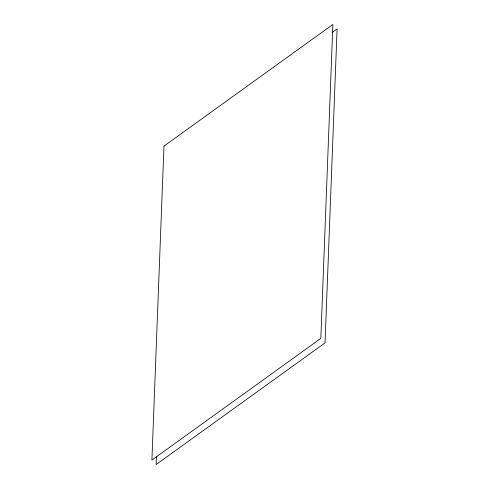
<?xml version="1.0" encoding="UTF-8"?>
<svg xmlns="http://www.w3.org/2000/svg" width="489" height="489" viewBox="0 0 489 489"><rect width="100%" height="100%" fill="white"/><g stroke="black" fill="none" stroke-linecap="round" stroke-linejoin="round"><path stroke-width="0.73" d="M156.431 456.17L156.113 464.55L325.032 342.887L337.092 28.943L332.141 32.506M163.968 146.113L151.908 460.057L320.827 338.394L332.887 24.45L163.968 146.113"/></g></svg>
